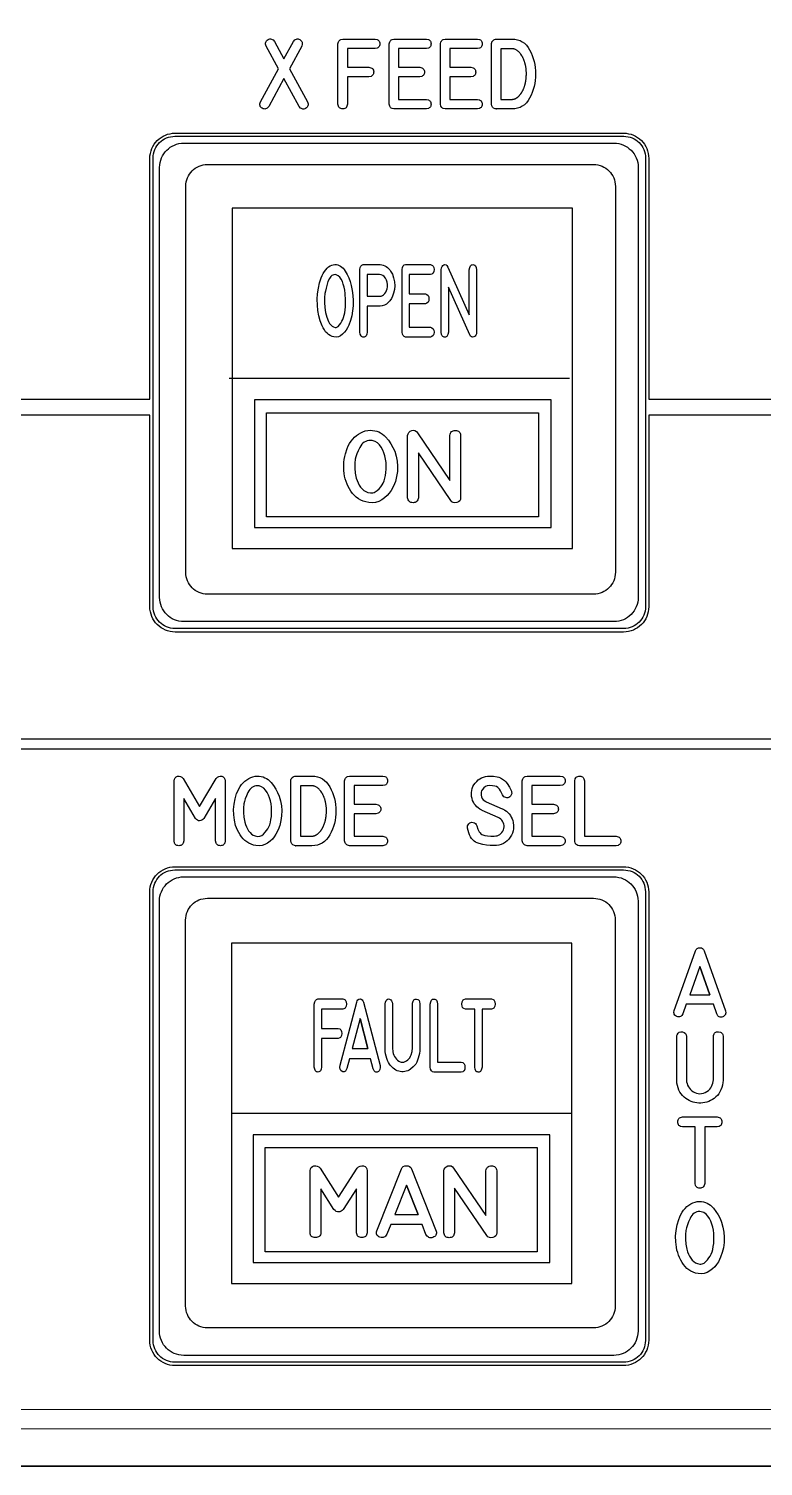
# Model space of a CAD drawing. Extents: x 361 to 684, y 82 to 686.
# Drawn here: x 504.4 to 539, y 438.9 to 506.5 of the extents above; entities that cross this region are included whole.
import ezdxf

# ---------------------------------------------------------------- set-up
doc = ezdxf.new("R2010")
doc.units = 0
for name, color, linetype in [('_BACKPANEL', 5, 'CONTINUOUS'), ('_ENGRAVING', 105, 'CONTINUOUS'), ('_LABELS', 30, 'CONTINUOUS'), ('_TOPLAYER', 1, 'CONTINUOUS')]:
    doc.layers.add(name, color=color, linetype=linetype)

msp = doc.modelspace()

# ---------------------------------------------------------------- linework, layer by layer
at = {"layer": '_BACKPANEL'}
for points in [[(683.84, 572.225), (683.84, 567.463), (683.84, 557.938), (683.84, 548.413), (683.84, 448.4), (683.84, 438.875), (361.5, 438.875), (361.5, 448.4), (361.5, 548.413), (361.5, 557.938), (361.5, 567.463), (361.5, 572.225)], [(511.318, 501.414), (532.413, 501.414), (532.519, 501.409), (532.621, 501.393), (532.719, 501.368), (532.814, 501.333), (532.904, 501.29), (532.988, 501.239), (533.067, 501.18), (533.14, 501.114), (533.207, 501.041), (533.266, 500.962), (533.317, 500.877), (533.36, 500.787), (533.395, 500.693), (533.42, 500.594), (533.435, 500.492), (533.441, 500.386), (533.441, 479.291), (533.435, 479.186), (533.42, 479.084), (533.395, 478.985), (533.36, 478.891), (533.317, 478.801), (533.266, 478.716), (533.207, 478.637), (533.14, 478.564), (533.067, 478.498), (532.988, 478.439), (532.904, 478.388), (532.814, 478.344), (532.719, 478.31), (532.621, 478.285), (532.519, 478.269), (532.413, 478.264), (511.318, 478.264), (511.212, 478.269), (511.11, 478.285), (511.012, 478.31), (510.917, 478.344), (510.827, 478.388), (510.743, 478.439), (510.664, 478.498), (510.591, 478.564), (510.525, 478.637), (510.466, 478.716), (510.414, 478.801), (510.371, 478.891), (510.337, 478.985), (510.311, 479.084), (510.296, 479.186), (510.291, 479.291), (510.291, 500.386), (510.296, 500.492), (510.311, 500.594), (510.337, 500.693), (510.371, 500.787), (510.414, 500.877), (510.466, 500.962), (510.525, 501.041), (510.591, 501.114), (510.664, 501.18), (510.743, 501.239), (510.827, 501.29), (510.917, 501.333), (511.012, 501.368), (511.11, 501.393), (511.212, 501.409)], [(511.313, 466.914), (532.409, 466.914), (532.514, 466.909), (532.616, 466.893), (532.715, 466.868), (532.809, 466.833), (532.899, 466.79), (532.984, 466.739), (533.063, 466.68), (533.136, 466.614), (533.202, 466.541), (533.261, 466.462), (533.312, 466.377), (533.356, 466.287), (533.39, 466.193), (533.415, 466.094), (533.431, 465.992), (533.436, 465.886), (533.436, 444.791), (533.431, 444.686), (533.415, 444.584), (533.39, 444.485), (533.356, 444.391), (533.312, 444.301), (533.261, 444.216), (533.202, 444.137), (533.136, 444.064), (533.063, 443.998), (532.984, 443.939), (532.899, 443.888), (532.809, 443.844), (532.715, 443.81), (532.616, 443.785), (532.514, 443.769), (532.409, 443.764), (511.313, 443.764), (511.208, 443.769), (511.106, 443.785), (511.007, 443.81), (510.913, 443.844), (510.823, 443.888), (510.738, 443.939), (510.659, 443.998), (510.586, 444.064), (510.52, 444.137), (510.461, 444.216), (510.41, 444.301), (510.367, 444.391), (510.332, 444.485), (510.307, 444.584), (510.291, 444.686), (510.286, 444.791), (510.286, 465.886), (510.291, 465.992), (510.307, 466.094), (510.332, 466.193), (510.367, 466.287), (510.41, 466.377), (510.461, 466.462), (510.52, 466.541), (510.586, 466.614), (510.659, 466.68), (510.738, 466.739), (510.823, 466.79), (510.913, 466.833), (511.007, 466.868), (511.106, 466.893), (511.208, 466.909)]]:
    msp.add_lwpolyline(points, close=True, dxfattribs=at)
at = {"layer": '_ENGRAVING'}
for points in [[(515.336, 503.033), (516.188, 504.587), (515.607, 505.648), (515.581, 505.746), (515.58, 505.79), (515.587, 505.83), (515.602, 505.867), (515.624, 505.9), (515.655, 505.929), (515.693, 505.955), (515.735, 505.975), (515.776, 505.986), (515.816, 505.988), (515.854, 505.982), (515.891, 505.967), (515.927, 505.942), (515.996, 505.868), (516.44, 505.051), (516.887, 505.868), (516.955, 505.943), (516.991, 505.967), (517.028, 505.982), (517.067, 505.989), (517.106, 505.987), (517.146, 505.976), (517.188, 505.956), (517.226, 505.93), (517.256, 505.901), (517.279, 505.867), (517.294, 505.83), (517.301, 505.79), (517.301, 505.746), (517.276, 505.646), (516.697, 504.587), (517.547, 503.033), (517.573, 502.934), (517.574, 502.89), (517.567, 502.85), (517.552, 502.813), (517.529, 502.78), (517.498, 502.75), (517.459, 502.724), (517.416, 502.704), (517.375, 502.693), (517.336, 502.691), (517.298, 502.698), (517.261, 502.714), (517.226, 502.738), (517.161, 502.815), (516.44, 504.124), (515.727, 502.815), (515.656, 502.74), (515.619, 502.716), (515.581, 502.701), (515.543, 502.694), (515.503, 502.696), (515.462, 502.707), (515.42, 502.726), (515.382, 502.752), (515.352, 502.781), (515.329, 502.814), (515.315, 502.85), (515.308, 502.89), (515.309, 502.934)], [(518.98, 502.924), (518.98, 505.755), (519.005, 505.849), (519.025, 505.887), (519.05, 505.918), (519.081, 505.944), (519.116, 505.963), (519.204, 505.983), (520.728, 505.983), (520.824, 505.963), (520.861, 505.943), (520.892, 505.918), (520.916, 505.886), (520.933, 505.849), (520.943, 505.806), (520.947, 505.756), (520.943, 505.707), (520.933, 505.664), (520.916, 505.627), (520.891, 505.595), (520.86, 505.571), (520.822, 505.552), (520.725, 505.532), (519.423, 505.532), (519.423, 504.654), (520.438, 504.654), (520.533, 504.635), (520.571, 504.616), (520.602, 504.592), (520.626, 504.562), (520.644, 504.526), (520.654, 504.485), (520.659, 504.437), (520.656, 504.39), (520.646, 504.348), (520.629, 504.31), (520.605, 504.279), (520.574, 504.252), (520.536, 504.23), (520.438, 504.203), (519.423, 504.203), (519.423, 502.924), (519.403, 502.827), (519.385, 502.788), (519.361, 502.757), (519.332, 502.732), (519.297, 502.714), (519.256, 502.703), (519.209, 502.699), (519.162, 502.702), (519.121, 502.712), (519.084, 502.729), (519.053, 502.754), (519.027, 502.785), (519.006, 502.824)], [(523.136, 505.535), (521.83, 505.535), (521.83, 504.657), (522.825, 504.657), (522.923, 504.63), (522.961, 504.609), (522.993, 504.583), (523.017, 504.552), (523.034, 504.516), (523.045, 504.475), (523.048, 504.429), (523.044, 504.382), (523.034, 504.341), (523.016, 504.305), (522.992, 504.274), (522.961, 504.248), (522.922, 504.228), (522.825, 504.201), (521.83, 504.201), (521.83, 503.147), (523.136, 503.147), (523.233, 503.12), (523.271, 503.099), (523.302, 503.073), (523.326, 503.043), (523.344, 503.007), (523.354, 502.966), (523.358, 502.92), (523.354, 502.875), (523.344, 502.834), (523.326, 502.799), (523.302, 502.768), (523.271, 502.742), (523.233, 502.722), (523.136, 502.696), (521.611, 502.696), (521.523, 502.72), (521.488, 502.74), (521.457, 502.766), (521.412, 502.834), (521.388, 502.924), (521.388, 505.759), (521.413, 505.852), (521.433, 505.89), (521.459, 505.921), (521.489, 505.946), (521.525, 505.964), (521.611, 505.983), (523.136, 505.983), (523.233, 505.963), (523.271, 505.943), (523.302, 505.918), (523.326, 505.887), (523.343, 505.85), (523.353, 505.807), (523.357, 505.758), (523.353, 505.709), (523.343, 505.666), (523.325, 505.629), (523.301, 505.598), (523.27, 505.574), (523.232, 505.555)], [(525.543, 505.535), (524.238, 505.535), (524.238, 504.657), (525.233, 504.657), (525.331, 504.63), (525.369, 504.609), (525.4, 504.583), (525.425, 504.552), (525.442, 504.516), (525.452, 504.475), (525.456, 504.429), (525.452, 504.382), (525.442, 504.341), (525.424, 504.305), (525.4, 504.274), (525.368, 504.248), (525.33, 504.228), (525.233, 504.201), (524.238, 504.201), (524.238, 503.147), (525.543, 503.147), (525.64, 503.12), (525.678, 503.099), (525.71, 503.073), (525.734, 503.043), (525.751, 503.007), (525.762, 502.966), (525.765, 502.92), (525.762, 502.875), (525.751, 502.834), (525.734, 502.799), (525.71, 502.768), (525.678, 502.742), (525.64, 502.722), (525.543, 502.696), (524.019, 502.696), (523.931, 502.72), (523.895, 502.74), (523.865, 502.766), (523.819, 502.834), (523.795, 502.924), (523.795, 505.759), (523.82, 505.852), (523.841, 505.89), (523.866, 505.921), (523.897, 505.946), (523.932, 505.964), (524.019, 505.983), (525.543, 505.983), (525.64, 505.963), (525.678, 505.943), (525.709, 505.918), (525.734, 505.887), (525.751, 505.85), (525.761, 505.807), (525.764, 505.758), (525.761, 505.709), (525.75, 505.666), (525.733, 505.629), (525.709, 505.598), (525.678, 505.574), (525.64, 505.555)], [(526.423, 505.983), (527.165, 505.983), (527.299, 505.975), (527.424, 505.951), (527.541, 505.911), (527.648, 505.855), (527.748, 505.783), (527.838, 505.694), (527.92, 505.59), (527.993, 505.47), (528.058, 505.34), (528.114, 505.206), (528.161, 505.07), (528.2, 504.93), (528.23, 504.787), (528.252, 504.641), (528.265, 504.492), (528.269, 504.34), (528.265, 504.187), (528.252, 504.038), (528.23, 503.892), (528.2, 503.749), (528.161, 503.609), (528.113, 503.473), (528.057, 503.339), (527.992, 503.209), (527.919, 503.089), (527.837, 502.985), (527.747, 502.896), (527.647, 502.824), (527.54, 502.768), (527.423, 502.728), (527.298, 502.704), (527.165, 502.696), (526.423, 502.696), (526.427, 502.696), (526.423, 502.696), (526.367, 502.705), (526.295, 502.734), (526.244, 502.78), (526.214, 502.843), (526.204, 502.924), (526.203, 502.924), (526.204, 505.759), (526.203, 505.771), (526.209, 505.814), (526.222, 505.853), (526.243, 505.889), (526.271, 505.922), (526.305, 505.949), (526.342, 505.968), (526.382, 505.979), (526.425, 505.983)], [(527.165, 503.148), (527.171, 503.148), (527.179, 503.148), (527.185, 503.149), (527.192, 503.15), (527.199, 503.151), (527.208, 503.152), (527.214, 503.152), (527.222, 503.153), (527.228, 503.154), (527.236, 503.155), (527.248, 503.158), (527.255, 503.16), (527.263, 503.164), (527.27, 503.165), (527.278, 503.168), (527.285, 503.169), (527.293, 503.172), (527.307, 503.179), (527.322, 503.185), (527.329, 503.188), (527.337, 503.192), (527.349, 503.2), (527.365, 503.208), (527.371, 503.212), (527.379, 503.217), (527.393, 503.227), (527.4, 503.231), (527.409, 503.237), (527.415, 503.242), (527.423, 503.248), (527.43, 503.252), (527.437, 503.258), (527.453, 503.27), (527.466, 503.283), (527.472, 503.29), (527.48, 503.298), (527.486, 503.304), (527.494, 503.312), (527.508, 503.325), (527.515, 503.331), (527.522, 503.339), (527.529, 503.347), (527.537, 503.355), (527.549, 503.372), (527.563, 503.389), (527.576, 503.407), (527.582, 503.416), (527.59, 503.425), (527.596, 503.434), (527.603, 503.444), (527.608, 503.454), (527.615, 503.465), (527.628, 503.484), (527.633, 503.494), (527.641, 503.505), (527.646, 503.515), (527.653, 503.526), (527.663, 503.547), (527.668, 503.558), (527.675, 503.571), (527.681, 503.581), (527.688, 503.593), (527.692, 503.604), (527.697, 503.617), (527.708, 503.641), (527.719, 503.667), (527.723, 503.679), (527.729, 503.693), (527.733, 503.705), (527.738, 503.72), (527.746, 503.746), (527.75, 503.758), (527.755, 503.773), (527.763, 503.8), (527.773, 503.827), (527.775, 503.841), (527.779, 503.856), (527.782, 503.87), (527.787, 503.885), (527.789, 503.897), (527.793, 503.913), (527.798, 503.943), (527.8, 503.957), (527.804, 503.972), (527.806, 503.986), (527.809, 504.001), (527.814, 504.031), (527.816, 504.046), (527.82, 504.062), (527.823, 504.092), (527.824, 504.106), (527.826, 504.123), (527.83, 504.153), (527.831, 504.184), (527.833, 504.216), (527.834, 504.246), (527.835, 504.262), (527.837, 504.279), (527.838, 504.292), (527.839, 504.309), (527.839, 504.323), (527.839, 504.34), (527.839, 504.355), (527.839, 504.37), (527.838, 504.385), (527.837, 504.402), (527.837, 504.417), (527.837, 504.433), (527.834, 504.465), (527.833, 504.494), (527.83, 504.527), (527.828, 504.556), (527.825, 504.587), (527.822, 504.601), (527.822, 504.617), (527.815, 504.648), (527.812, 504.661), (527.811, 504.677), (527.806, 504.707), (527.801, 504.738), (527.793, 504.767), (527.789, 504.794), (527.784, 504.807), (527.781, 504.823), (527.776, 504.836), (527.773, 504.852), (527.765, 504.879), (527.757, 504.906), (527.752, 504.918), (527.748, 504.932), (527.738, 504.959), (527.729, 504.985), (527.723, 504.997), (527.719, 505.011), (527.713, 505.022), (527.708, 505.035), (527.697, 505.059), (527.688, 505.081), (527.677, 505.105), (527.67, 505.116), (527.666, 505.126), (527.653, 505.149), (527.641, 505.169), (527.633, 505.18), (527.628, 505.19), (527.615, 505.21), (527.609, 505.219), (527.604, 505.229), (527.578, 505.266), (527.552, 505.301), (527.524, 505.333), (527.496, 505.364), (527.469, 505.391), (527.439, 505.415), (527.409, 505.439), (527.379, 505.46), (527.351, 505.478), (527.322, 505.492), (527.293, 505.503), (527.263, 505.515), (527.248, 505.519), (527.236, 505.524), (527.208, 505.529), (527.179, 505.531), (527.171, 505.531), (527.165, 505.531), (526.645, 505.531), (526.645, 503.148)], [(511.736, 501.089), (531.952, 501.089), (532.069, 501.083), (532.183, 501.066), (532.292, 501.038), (532.397, 500.999), (532.497, 500.951), (532.591, 500.894), (532.679, 500.829), (532.76, 500.755), (532.834, 500.674), (532.899, 500.586), (532.956, 500.492), (533.004, 500.392), (533.043, 500.287), (533.071, 500.178), (533.088, 500.064), (533.094, 499.947), (533.094, 479.731), (533.088, 479.614), (533.071, 479.5), (533.043, 479.391), (533.004, 479.286), (532.956, 479.186), (532.899, 479.091), (532.834, 479.004), (532.76, 478.923), (532.679, 478.849), (532.591, 478.783), (532.497, 478.726), (532.397, 478.678), (532.292, 478.64), (532.183, 478.612), (532.069, 478.595), (531.952, 478.589), (511.736, 478.589), (511.619, 478.595), (511.505, 478.612), (511.396, 478.64), (511.291, 478.678), (511.191, 478.726), (511.096, 478.783), (511.009, 478.849), (510.928, 478.923), (510.854, 479.004), (510.788, 479.091), (510.731, 479.186), (510.683, 479.286), (510.645, 479.391), (510.617, 479.5), (510.6, 479.614), (510.594, 479.731), (510.594, 499.947), (510.6, 500.064), (510.617, 500.178), (510.645, 500.287), (510.683, 500.392), (510.731, 500.492), (510.788, 500.586), (510.854, 500.674), (510.928, 500.755), (511.009, 500.829), (511.096, 500.894), (511.191, 500.951), (511.291, 500.999), (511.396, 501.038), (511.505, 501.066), (511.619, 501.083)], [(499.576, 472.615), (544.34, 472.615), (544.34, 473.063), (499.576, 473.063)], [(513.682, 468.276), (513.654, 468.178), (513.633, 468.139), (513.607, 468.108), (513.576, 468.084), (513.54, 468.066), (513.499, 468.056), (513.454, 468.053), (513.408, 468.056), (513.367, 468.067), (513.331, 468.084), (513.3, 468.109), (513.274, 468.14), (513.254, 468.178), (513.227, 468.276), (513.227, 470.273), (512.673, 469.334), (512.627, 469.288), (512.579, 469.254), (512.528, 469.233), (512.475, 469.224), (512.422, 469.229), (512.372, 469.249), (512.325, 469.284), (512.28, 469.334), (511.73, 470.268), (511.731, 468.276), (511.707, 468.179), (511.686, 468.14), (511.66, 468.109), (511.628, 468.085), (511.59, 468.068), (511.547, 468.058), (511.498, 468.054), (511.449, 468.058), (511.406, 468.068), (511.369, 468.086), (511.338, 468.11), (511.313, 468.141), (511.294, 468.179), (511.274, 468.276), (511.274, 471.1), (511.289, 471.182), (511.322, 471.246), (511.371, 471.292), (511.437, 471.319), (511.51, 471.327), (511.578, 471.312), (511.641, 471.276), (511.699, 471.218), (512.476, 469.896), (513.261, 471.218), (513.319, 471.276), (513.381, 471.312), (513.448, 471.326), (513.52, 471.319), (513.585, 471.291), (513.634, 471.245), (513.666, 471.182), (513.682, 471.1)], [(516.217, 470.385), (516.28, 470.161), (516.32, 469.933), (516.336, 469.702), (516.33, 469.465), (516.299, 469.232), (516.245, 469.01), (516.167, 468.797), (516.066, 468.596), (515.987, 468.478), (515.896, 468.369), (515.791, 468.27), (515.673, 468.18), (515.546, 468.108), (515.412, 468.064), (515.271, 468.048), (515.124, 468.06), (515.005, 468.086), (514.894, 468.123), (514.789, 468.171), (514.692, 468.229), (514.602, 468.297), (514.519, 468.376), (514.443, 468.465), (514.375, 468.565), (514.313, 468.672), (514.259, 468.781), (514.211, 468.894), (514.17, 469.009), (514.11, 469.249), (514.077, 469.501), (514.071, 469.758), (514.093, 470.01), (514.142, 470.26), (514.217, 470.506), (514.265, 470.624), (514.32, 470.734), (514.381, 470.836), (514.449, 470.929), (514.523, 471.014), (514.604, 471.09), (514.692, 471.158), (514.787, 471.218), (514.883, 471.265), (514.982, 471.299), (515.082, 471.32), (515.185, 471.327), (515.282, 471.322), (515.375, 471.308), (515.463, 471.285), (515.546, 471.252), (515.625, 471.211), (515.7, 471.16), (515.769, 471.099), (515.835, 471.03), (515.953, 470.878), (516.056, 470.72), (516.144, 470.556)], [(516.989, 471.327), (517.75, 471.327), (517.887, 471.319), (518.015, 471.295), (518.135, 471.255), (518.246, 471.199), (518.347, 471.127), (518.44, 471.039), (518.524, 470.935), (518.599, 470.815), (518.665, 470.685), (518.723, 470.553), (518.771, 470.417), (518.811, 470.278), (518.842, 470.135), (518.864, 469.99), (518.877, 469.841), (518.882, 469.689), (518.877, 469.537), (518.864, 469.389), (518.842, 469.243), (518.811, 469.101), (518.771, 468.962), (518.722, 468.826), (518.665, 468.693), (518.598, 468.564), (518.523, 468.444), (518.439, 468.34), (518.346, 468.252), (518.245, 468.18), (518.134, 468.124), (518.015, 468.084), (517.887, 468.06), (517.75, 468.052), (516.989, 468.052), (516.992, 468.052), (516.989, 468.052), (516.931, 468.061), (516.858, 468.09), (516.806, 468.136), (516.775, 468.199), (516.765, 468.279), (516.763, 468.279), (516.765, 471.103), (516.763, 471.116), (516.769, 471.158), (516.783, 471.197), (516.804, 471.233), (516.833, 471.265), (516.868, 471.292), (516.905, 471.311), (516.946, 471.323), (516.991, 471.327)], [(521.086, 470.88), (519.747, 470.88), (519.747, 470.006), (520.768, 470.006), (520.868, 469.979), (520.907, 469.958), (520.94, 469.932), (520.965, 469.901), (520.982, 469.865), (520.993, 469.824), (520.996, 469.778), (520.993, 469.732), (520.982, 469.691), (520.964, 469.655), (520.939, 469.624), (520.907, 469.599), (520.868, 469.578), (520.768, 469.552), (519.747, 469.552), (519.747, 468.501), (521.086, 468.501), (521.186, 468.475), (521.225, 468.454), (521.257, 468.428), (521.282, 468.397), (521.299, 468.362), (521.31, 468.321), (521.314, 468.276), (521.31, 468.23), (521.299, 468.19), (521.282, 468.154), (521.257, 468.124), (521.225, 468.098), (521.186, 468.078), (521.086, 468.052), (519.523, 468.052), (519.433, 468.076), (519.396, 468.096), (519.365, 468.121), (519.339, 468.153), (519.318, 468.189), (519.294, 468.279), (519.294, 471.103), (519.319, 471.196), (519.34, 471.233), (519.366, 471.264), (519.397, 471.289), (519.434, 471.308), (519.523, 471.327), (521.086, 471.327), (521.186, 471.306), (521.225, 471.287), (521.257, 471.262), (521.281, 471.231), (521.299, 471.194), (521.31, 471.151), (521.313, 471.102), (521.309, 471.053), (521.298, 471.01), (521.281, 470.974), (521.256, 470.943), (521.224, 470.918), (521.185, 470.9)], [(526.694, 469.795), (526.72, 469.784), (526.749, 469.769), (526.775, 469.755), (526.8, 469.74), (526.827, 469.724), (526.903, 469.67), (526.971, 469.61), (527.032, 469.546), (527.085, 469.477), (527.131, 469.402), (527.169, 469.323), (527.2, 469.238), (527.222, 469.149), (527.24, 469.003), (527.235, 468.853), (527.216, 468.746), (527.184, 468.644), (527.139, 468.545), (527.081, 468.451), (527.013, 468.364), (526.936, 468.287), (526.852, 468.221), (526.759, 468.165), (526.654, 468.118), (526.547, 468.084), (526.438, 468.063), (526.328, 468.057), (526.142, 468.063), (525.962, 468.08), (525.785, 468.11), (525.612, 468.152), (525.53, 468.181), (525.454, 468.219), (525.384, 468.268), (525.32, 468.327), (525.263, 468.395), (525.211, 468.474), (525.166, 468.563), (525.126, 468.661), (525.097, 468.77), (525.075, 468.882), (525.069, 468.938), (525.077, 468.99), (525.098, 469.039), (525.132, 469.085), (525.175, 469.122), (525.223, 469.146), (525.276, 469.156), (525.335, 469.152), (525.394, 469.133), (525.443, 469.1), (525.482, 469.054), (525.512, 468.995), (525.517, 468.981), (525.563, 468.825), (525.623, 468.704), (525.659, 468.656), (525.698, 468.618), (525.741, 468.588), (525.788, 468.567), (525.893, 468.538), (526.018, 468.518), (526.162, 468.507), (526.324, 468.506), (526.4, 468.511), (526.47, 468.524), (526.534, 468.547), (526.591, 468.58), (526.643, 468.621), (526.687, 468.671), (526.726, 468.731), (526.759, 468.8), (526.779, 468.866), (526.789, 468.934), (526.787, 469.003), (526.775, 469.073), (526.753, 469.141), (526.722, 469.203), (526.683, 469.259), (526.635, 469.309), (526.58, 469.347), (526.512, 469.384), (525.764, 469.708), (525.74, 469.721), (525.653, 469.772), (525.574, 469.827), (525.504, 469.888), (525.443, 469.953), (525.39, 470.024), (525.346, 470.1), (525.311, 470.181), (525.285, 470.266), (525.263, 470.367), (525.253, 470.466), (525.255, 470.562), (525.268, 470.655), (525.293, 470.745), (525.329, 470.833), (525.376, 470.919), (525.436, 471.001), (525.503, 471.077), (525.575, 471.144), (525.653, 471.199), (525.735, 471.245), (525.823, 471.281), (525.916, 471.306), (526.013, 471.322), (526.116, 471.327), (526.294, 471.322), (526.462, 471.291), (526.543, 471.27), (526.625, 471.239), (526.721, 471.187), (526.804, 471.127), (526.876, 471.058), (526.936, 470.98), (527.039, 470.808), (527.132, 470.623), (527.146, 470.581), (527.151, 470.507), (527.13, 470.439), (527.09, 470.378), (527.056, 470.35), (527.013, 470.325), (526.968, 470.311), (526.921, 470.308), (526.872, 470.314), (526.825, 470.331), (526.783, 470.358), (526.748, 470.395), (526.718, 470.442), (526.629, 470.632), (526.572, 470.72), (526.496, 470.793), (526.427, 470.83), (526.354, 470.856), (526.249, 470.874), (526.1, 470.879), (525.998, 470.866), (525.909, 470.831), (525.833, 470.773), (525.769, 470.693), (525.736, 470.633), (525.716, 470.57), (525.707, 470.503), (525.711, 470.433), (525.73, 470.349), (525.764, 470.275), (525.814, 470.212), (525.879, 470.158), (525.893, 470.147), (525.911, 470.137), (525.929, 470.129), (525.948, 470.121)], [(529.433, 470.88), (528.094, 470.88), (528.094, 470.006), (529.115, 470.006), (529.215, 469.979), (529.254, 469.958), (529.287, 469.932), (529.312, 469.901), (529.329, 469.865), (529.34, 469.824), (529.343, 469.778), (529.34, 469.732), (529.329, 469.691), (529.311, 469.655), (529.286, 469.624), (529.254, 469.599), (529.215, 469.578), (529.115, 469.552), (528.094, 469.552), (528.094, 468.501), (529.433, 468.501), (529.533, 468.475), (529.572, 468.454), (529.604, 468.428), (529.629, 468.397), (529.646, 468.362), (529.657, 468.321), (529.661, 468.276), (529.657, 468.23), (529.646, 468.19), (529.629, 468.154), (529.604, 468.124), (529.572, 468.098), (529.533, 468.078), (529.433, 468.052), (527.87, 468.052), (527.78, 468.076), (527.743, 468.096), (527.712, 468.121), (527.686, 468.153), (527.665, 468.189), (527.641, 468.279), (527.641, 471.103), (527.666, 471.196), (527.687, 471.233), (527.713, 471.264), (527.745, 471.289), (527.781, 471.308), (527.87, 471.327), (529.433, 471.327), (529.533, 471.306), (529.572, 471.287), (529.604, 471.262), (529.628, 471.231), (529.646, 471.194), (529.657, 471.151), (529.66, 471.102), (529.656, 471.053), (529.645, 471.01), (529.628, 470.974), (529.603, 470.943), (529.571, 470.918), (529.532, 470.9)], [(530.339, 468.05), (530.25, 468.069), (530.214, 468.088), (530.182, 468.112), (530.156, 468.143), (530.135, 468.18), (530.11, 468.273), (530.11, 471.1), (530.137, 471.2), (530.159, 471.239), (530.186, 471.271), (530.218, 471.296), (530.255, 471.313), (530.298, 471.323), (530.345, 471.326), (530.393, 471.321), (530.435, 471.31), (530.471, 471.292), (530.501, 471.267), (530.526, 471.236), (530.545, 471.197), (530.565, 471.1), (530.565, 468.496), (532.055, 468.498), (532.156, 468.474), (532.195, 468.454), (532.227, 468.428), (532.252, 468.396), (532.269, 468.359), (532.279, 468.317), (532.282, 468.269), (532.278, 468.221), (532.267, 468.178), (532.249, 468.142), (532.224, 468.112), (532.192, 468.088), (532.153, 468.069), (532.054, 468.05)], [(515.198, 470.872), (515.126, 470.868), (515.059, 470.853), (514.996, 470.828), (514.937, 470.793), (514.883, 470.749), (514.834, 470.694), (514.789, 470.63), (514.749, 470.556), (514.679, 470.403), (514.624, 470.262), (514.583, 470.133), (514.556, 470.015), (514.535, 469.835), (514.533, 469.62), (514.554, 469.39), (514.601, 469.162), (514.634, 469.052), (514.676, 468.947), (514.724, 468.848), (514.78, 468.755), (514.845, 468.672), (514.918, 468.604), (515.001, 468.551), (515.093, 468.514), (515.203, 468.493), (515.304, 468.501), (515.398, 468.538), (515.483, 468.603), (515.56, 468.684), (515.627, 468.767), (515.684, 468.853), (515.731, 468.941), (515.771, 469.04), (515.803, 469.154), (515.829, 469.281), (515.848, 469.424), (515.859, 469.573), (515.86, 469.723), (515.852, 469.872), (515.834, 470.021), (515.805, 470.166), (515.766, 470.304), (515.715, 470.435), (515.654, 470.558), (515.58, 470.667), (515.491, 470.754), (515.389, 470.819), (515.273, 470.863)], [(517.75, 468.503), (517.756, 468.503), (517.764, 468.503), (517.77, 468.504), (517.777, 468.504), (517.784, 468.505), (517.793, 468.506), (517.8, 468.507), (517.808, 468.508), (517.814, 468.508), (517.822, 468.509), (517.835, 468.512), (517.842, 468.515), (517.85, 468.519), (517.857, 468.52), (517.866, 468.522), (517.872, 468.524), (517.881, 468.527), (517.895, 468.533), (517.911, 468.54), (517.918, 468.542), (517.926, 468.546), (517.939, 468.554), (517.955, 468.562), (517.961, 468.566), (517.969, 468.572), (517.984, 468.581), (517.991, 468.585), (518, 468.591), (518.007, 468.596), (518.015, 468.602), (518.021, 468.606), (518.029, 468.612), (518.045, 468.624), (518.058, 468.637), (518.065, 468.644), (518.073, 468.652), (518.079, 468.658), (518.087, 468.666), (518.102, 468.679), (518.108, 468.685), (518.116, 468.693), (518.123, 468.7), (518.131, 468.709), (518.144, 468.725), (518.158, 468.743), (518.171, 468.76), (518.178, 468.769), (518.186, 468.778), (518.191, 468.787), (518.199, 468.797), (518.204, 468.807), (518.212, 468.818), (518.225, 468.837), (518.23, 468.847), (518.237, 468.858), (518.243, 468.868), (518.25, 468.879), (518.26, 468.899), (518.266, 468.911), (518.273, 468.923), (518.279, 468.934), (518.286, 468.946), (518.29, 468.957), (518.296, 468.97), (518.307, 468.994), (518.318, 469.019), (518.322, 469.031), (518.328, 469.045), (518.332, 469.058), (518.338, 469.072), (518.346, 469.098), (518.35, 469.11), (518.355, 469.125), (518.363, 469.152), (518.373, 469.179), (518.376, 469.193), (518.38, 469.208), (518.383, 469.222), (518.388, 469.237), (518.39, 469.249), (518.394, 469.264), (518.399, 469.294), (518.401, 469.308), (518.405, 469.323), (518.407, 469.337), (518.41, 469.352), (518.415, 469.382), (518.417, 469.397), (518.422, 469.413), (518.425, 469.443), (518.426, 469.457), (518.428, 469.473), (518.431, 469.504), (518.433, 469.534), (518.434, 469.566), (518.436, 469.596), (518.437, 469.612), (518.439, 469.628), (518.44, 469.642), (518.441, 469.659), (518.441, 469.673), (518.441, 469.689), (518.441, 469.704), (518.441, 469.72), (518.44, 469.735), (518.439, 469.752), (518.439, 469.766), (518.439, 469.782), (518.436, 469.814), (518.434, 469.843), (518.431, 469.876), (518.43, 469.905), (518.426, 469.935), (518.424, 469.95), (518.423, 469.966), (518.417, 469.996), (518.413, 470.01), (518.412, 470.025), (518.407, 470.055), (518.402, 470.086), (518.394, 470.115), (518.389, 470.142), (518.384, 470.155), (518.381, 470.171), (518.376, 470.184), (518.373, 470.199), (518.365, 470.226), (518.357, 470.254), (518.351, 470.266), (518.347, 470.279), (518.338, 470.306), (518.328, 470.332), (518.322, 470.344), (518.318, 470.358), (518.312, 470.369), (518.307, 470.382), (518.296, 470.406), (518.286, 470.428), (518.275, 470.452), (518.268, 470.462), (518.263, 470.473), (518.25, 470.495), (518.237, 470.516), (518.23, 470.526), (518.225, 470.537), (518.212, 470.556), (518.205, 470.565), (518.2, 470.575), (518.173, 470.612), (518.147, 470.647), (518.118, 470.679), (518.089, 470.709), (518.061, 470.737), (518.031, 470.761), (518, 470.785), (517.969, 470.805), (517.94, 470.823), (517.911, 470.837), (517.881, 470.848), (517.85, 470.86), (517.835, 470.864), (517.822, 470.869), (517.793, 470.874), (517.764, 470.876), (517.756, 470.876), (517.75, 470.876), (517.217, 470.876), (517.217, 468.503)], [(511.323, 467.067), (532.399, 467.067), (532.521, 467.061), (532.639, 467.043), (532.754, 467.014), (532.863, 466.974), (532.967, 466.924), (533.065, 466.864), (533.157, 466.796), (533.241, 466.719), (533.318, 466.635), (533.387, 466.543), (533.446, 466.445), (533.496, 466.341), (533.536, 466.231), (533.565, 466.117), (533.583, 465.999), (533.589, 465.877), (533.589, 444.801), (533.583, 444.679), (533.565, 444.561), (533.536, 444.446), (533.496, 444.337), (533.446, 444.233), (533.387, 444.135), (533.318, 444.043), (533.241, 443.959), (533.157, 443.882), (533.065, 443.813), (532.967, 443.754), (532.863, 443.704), (532.754, 443.664), (532.639, 443.635), (532.521, 443.617), (532.399, 443.611), (511.323, 443.611), (511.201, 443.617), (511.083, 443.635), (510.969, 443.664), (510.859, 443.704), (510.755, 443.754), (510.657, 443.813), (510.565, 443.882), (510.481, 443.959), (510.404, 444.043), (510.336, 444.135), (510.276, 444.233), (510.226, 444.337), (510.186, 444.446), (510.157, 444.561), (510.139, 444.679), (510.133, 444.801), (510.133, 465.877), (510.139, 465.999), (510.157, 466.117), (510.186, 466.231), (510.226, 466.341), (510.276, 466.445), (510.336, 466.543), (510.404, 466.635), (510.481, 466.719), (510.565, 466.796), (510.657, 466.864), (510.755, 466.924), (510.859, 466.974), (510.969, 467.014), (511.083, 467.043), (511.201, 467.061)], [(511.731, 466.589), (531.947, 466.589), (532.064, 466.583), (532.178, 466.566), (532.288, 466.538), (532.393, 466.499), (532.493, 466.451), (532.587, 466.394), (532.675, 466.329), (532.756, 466.255), (532.829, 466.174), (532.895, 466.086), (532.952, 465.992), (533, 465.892), (533.038, 465.787), (533.066, 465.678), (533.083, 465.564), (533.089, 465.447), (533.089, 445.231), (533.083, 445.114), (533.066, 445), (533.038, 444.891), (533, 444.786), (532.952, 444.686), (532.895, 444.591), (532.829, 444.504), (532.756, 444.423), (532.675, 444.349), (532.587, 444.283), (532.493, 444.226), (532.393, 444.178), (532.288, 444.14), (532.178, 444.112), (532.064, 444.095), (531.947, 444.089), (511.731, 444.089), (511.614, 444.095), (511.501, 444.112), (511.391, 444.14), (511.286, 444.178), (511.186, 444.226), (511.092, 444.283), (511.004, 444.349), (510.923, 444.423), (510.85, 444.504), (510.784, 444.591), (510.727, 444.686), (510.679, 444.786), (510.641, 444.891), (510.612, 445), (510.595, 445.114), (510.589, 445.231), (510.589, 465.447), (510.595, 465.564), (510.612, 465.678), (510.641, 465.787), (510.679, 465.892), (510.727, 465.992), (510.784, 466.086), (510.85, 466.174), (510.923, 466.255), (511.004, 466.329), (511.092, 466.394), (511.186, 466.451), (511.286, 466.499), (511.391, 466.538), (511.501, 466.566), (511.614, 466.583)], [(534.79, 460.305), (535.29, 461.707), (535.792, 463.11), (535.824, 463.173), (535.869, 463.219), (535.927, 463.247), (535.997, 463.256), (536.067, 463.248), (536.125, 463.22), (536.17, 463.175), (536.203, 463.11), (537.203, 460.297), (537.212, 460.195), (537.206, 460.151), (537.193, 460.112), (537.173, 460.079), (537.145, 460.05), (537.11, 460.026), (537.069, 460.007), (537.025, 459.995), (536.983, 459.991), (536.945, 459.996), (536.908, 460.008), (536.875, 460.029), (536.844, 460.058), (536.789, 460.141), (536.629, 460.596), (535.357, 460.596), (535.201, 460.152), (535.146, 460.069), (535.114, 460.04), (535.08, 460.019), (535.043, 460.007), (535.004, 460.003), (534.961, 460.008), (534.917, 460.021), (534.874, 460.041), (534.84, 460.065), (534.813, 460.093), (534.793, 460.127), (534.781, 460.164), (534.777, 460.207)], [(536.47, 461.043), (535.995, 462.38), (535.518, 461.043)], [(535.995, 462.38), (536.47, 461.043)], [(537.083, 457.049), (537.083, 457.016), (537.076, 456.917), (537.055, 456.795), (537.025, 456.682), (536.987, 456.577), (536.941, 456.48), (536.886, 456.391), (536.823, 456.31), (536.751, 456.238), (536.671, 456.174), (536.586, 456.118), (536.499, 456.07), (536.412, 456.03), (536.322, 455.998), (536.232, 455.974), (536.139, 455.958), (536.046, 455.95), (535.951, 455.95), (535.856, 455.958), (535.764, 455.974), (535.673, 455.997), (535.585, 456.029), (535.498, 456.068), (535.414, 456.116), (535.331, 456.171), (535.251, 456.234), (535.176, 456.305), (535.111, 456.384), (535.054, 456.47), (535.006, 456.564), (534.968, 456.665), (534.938, 456.774), (534.918, 456.891), (534.907, 457.016), (534.907, 457.049), (534.907, 459.078), (534.911, 459.125), (534.924, 459.167), (534.969, 459.24), (535.027, 459.287), (535.098, 459.309), (535.182, 459.303), (535.261, 459.276), (535.317, 459.229), (535.351, 459.163), (535.362, 459.078), (535.362, 457.049), (535.372, 456.957), (535.391, 456.871), (535.419, 456.792), (535.456, 456.718), (535.501, 456.65), (535.555, 456.588), (535.617, 456.533), (535.689, 456.483), (535.765, 456.442), (535.842, 456.413), (535.92, 456.397), (535.999, 456.393), (536.079, 456.401), (536.16, 456.422), (536.242, 456.454), (536.326, 456.499), (536.396, 456.548), (536.456, 456.603), (536.506, 456.665), (536.546, 456.733), (536.577, 456.806), (536.602, 456.883), (536.619, 456.964), (536.629, 457.049), (536.629, 459.078), (536.632, 459.122), (536.661, 459.21), (536.684, 459.243), (536.712, 459.269), (536.745, 459.289), (536.783, 459.301), (536.876, 459.305), (536.966, 459.284), (537.002, 459.264), (537.031, 459.238), (537.054, 459.207), (537.07, 459.17), (537.083, 459.078)], [(535.77, 452.178), (535.77, 454.837), (535.181, 454.837), (535.083, 454.858), (535.045, 454.878), (535.013, 454.903), (534.989, 454.935), (534.971, 454.973), (534.961, 455.017), (534.958, 455.067), (534.961, 455.117), (534.972, 455.161), (534.99, 455.199), (535.014, 455.23), (535.045, 455.256), (535.084, 455.276), (535.181, 455.298), (536.809, 455.298), (536.906, 455.277), (536.944, 455.257), (536.976, 455.231), (537, 455.199), (537.017, 455.161), (537.028, 455.117), (537.031, 455.067), (537.028, 455.017), (537.018, 454.972), (537.001, 454.934), (536.976, 454.903), (536.945, 454.877), (536.907, 454.858), (536.809, 454.837), (536.222, 454.837), (536.222, 452.178), (536.194, 452.077), (536.172, 452.037), (536.145, 452.005), (536.113, 451.98), (536.075, 451.963), (536.033, 451.952), (535.986, 451.95), (535.939, 451.954), (535.897, 451.965), (535.862, 451.983), (535.832, 452.008), (535.808, 452.041), (535.79, 452.08)], [(537.017, 450.348), (537.081, 450.116), (537.121, 449.879), (537.137, 449.639), (537.13, 449.393), (537.1, 449.151), (537.046, 448.92), (536.967, 448.7), (536.864, 448.49), (536.785, 448.368), (536.693, 448.255), (536.587, 448.152), (536.468, 448.058), (536.34, 447.984), (536.204, 447.938), (536.063, 447.921), (535.915, 447.934), (535.795, 447.961), (535.682, 447.999), (535.577, 448.049), (535.479, 448.109), (535.388, 448.18), (535.304, 448.262), (535.228, 448.355), (535.159, 448.458), (535.097, 448.569), (535.042, 448.683), (534.994, 448.8), (534.952, 448.92), (534.918, 449.043), (534.891, 449.169), (534.858, 449.431), (534.853, 449.697), (534.874, 449.959), (534.924, 450.219), (535, 450.474), (535.048, 450.597), (535.103, 450.711), (535.165, 450.816), (535.233, 450.913), (535.309, 451.001), (535.39, 451.081), (535.479, 451.151), (535.574, 451.213), (535.671, 451.263), (535.771, 451.298), (535.872, 451.319), (535.976, 451.326), (536.074, 451.321), (536.168, 451.307), (536.256, 451.283), (536.34, 451.249), (536.42, 451.206), (536.495, 451.153), (536.565, 451.09), (536.631, 451.018), (536.751, 450.861), (536.855, 450.697), (536.944, 450.526)], [(535.989, 450.855), (535.917, 450.85), (535.849, 450.834), (535.785, 450.808), (535.726, 450.772), (535.672, 450.726), (535.622, 450.67), (535.577, 450.603), (535.536, 450.526), (535.466, 450.367), (535.41, 450.221), (535.369, 450.087), (535.341, 449.965), (535.32, 449.777), (535.318, 449.554), (535.34, 449.315), (535.387, 449.079), (535.421, 448.964), (535.462, 448.855), (535.511, 448.752), (535.568, 448.655), (535.633, 448.569), (535.707, 448.498), (535.791, 448.444), (535.884, 448.405), (535.994, 448.384), (536.046, 448.384), (536.096, 448.392), (536.144, 448.407), (536.19, 448.43), (536.277, 448.497), (536.355, 448.581), (536.422, 448.668), (536.48, 448.757), (536.527, 448.849), (536.567, 448.952), (536.6, 449.069), (536.626, 449.202), (536.645, 449.35), (536.656, 449.505), (536.657, 449.66), (536.649, 449.815), (536.63, 449.97), (536.602, 450.121), (536.562, 450.265), (536.511, 450.4), (536.449, 450.528), (536.374, 450.641), (536.285, 450.732), (536.182, 450.799), (536.064, 450.845)]]:
    msp.add_lwpolyline(points, close=True, dxfattribs=at)
for points in [[(489.865, 489.055), (510.137, 489.055), (510.137, 500.367), (510.143, 500.489), (510.161, 500.607), (510.191, 500.722), (510.231, 500.831), (510.281, 500.935), (510.34, 501.033), (510.408, 501.125), (510.485, 501.209), (510.57, 501.286), (510.661, 501.355), (510.759, 501.414), (510.864, 501.464), (510.973, 501.504), (511.087, 501.533), (511.206, 501.551), (511.328, 501.557), (532.403, 501.557), (532.525, 501.551), (532.644, 501.533), (532.758, 501.504), (532.868, 501.464), (532.972, 501.414), (533.07, 501.355), (533.161, 501.286), (533.246, 501.209), (533.323, 501.125), (533.391, 501.033), (533.451, 500.935), (533.501, 500.831), (533.541, 500.722), (533.57, 500.607), (533.588, 500.489), (533.594, 500.367), (533.594, 489.055), (617.442, 489.055)], [(617.442, 488.305), (533.594, 488.305), (533.594, 479.291), (533.588, 479.169), (533.57, 479.051), (533.541, 478.937), (533.501, 478.827), (533.451, 478.723), (533.391, 478.625), (533.323, 478.533), (533.246, 478.449), (533.161, 478.372), (533.07, 478.304), (532.972, 478.244), (532.868, 478.194), (532.758, 478.154), (532.644, 478.125), (532.525, 478.107), (532.403, 478.101), (511.328, 478.101), (511.206, 478.107), (511.087, 478.125), (510.973, 478.154), (510.864, 478.194), (510.759, 478.244), (510.661, 478.304), (510.57, 478.372), (510.485, 478.449), (510.408, 478.533), (510.34, 478.625), (510.281, 478.723), (510.231, 478.827), (510.191, 478.937), (510.161, 479.051), (510.143, 479.169), (510.137, 479.291), (510.137, 488.305), (423.994, 488.305)], [(677.57, 441.546), (367.111, 441.532), (367.02, 441.522), (366.936, 441.496), (366.86, 441.454), (366.794, 441.399), (366.739, 441.332), (366.698, 441.256), (366.672, 441.171), (366.663, 441.08), (366.672, 440.99), (366.699, 440.905), (366.74, 440.829), (366.795, 440.762), (366.862, 440.708), (366.938, 440.666), (367.022, 440.64), (367.113, 440.631), (677.57, 440.646)]]:
    msp.add_lwpolyline(points, dxfattribs=at)
at = {"layer": '_LABELS'}
for points in [[(530.006, 482.03), (530.006, 498.032), (514.006, 498.032), (514.006, 482.03)], [(519.606, 494.398), (519.653, 494.165), (519.682, 493.928), (519.695, 493.686), (519.69, 493.44), (519.667, 493.197), (519.627, 492.965), (519.569, 492.744), (519.493, 492.534), (519.435, 492.411), (519.366, 492.298), (519.288, 492.195), (519.2, 492.101), (519.105, 492.026), (519.005, 491.98), (518.901, 491.964), (518.791, 491.976), (518.703, 492.003), (518.62, 492.042), (518.542, 492.091), (518.469, 492.152), (518.402, 492.223), (518.34, 492.305), (518.284, 492.398), (518.233, 492.502), (518.146, 492.728), (518.08, 492.965), (518.035, 493.215), (518.011, 493.478), (518.007, 493.745), (518.023, 494.008), (518.059, 494.268), (518.115, 494.525), (518.192, 494.762), (518.237, 494.868), (518.288, 494.965), (518.343, 495.053), (518.404, 495.133), (518.469, 495.204), (518.54, 495.266), (518.612, 495.316), (518.685, 495.351), (518.76, 495.372), (518.837, 495.379), (518.909, 495.375), (518.978, 495.36), (519.044, 495.336), (519.106, 495.302), (519.165, 495.259), (519.22, 495.206), (519.272, 495.143), (519.321, 495.07), (519.409, 494.912), (519.486, 494.748), (519.552, 494.576)], [(518.847, 494.906), (518.793, 494.901), (518.743, 494.886), (518.696, 494.86), (518.652, 494.824), (518.612, 494.777), (518.575, 494.721), (518.511, 494.576), (518.419, 494.271), (518.388, 494.136), (518.368, 494.013), (518.352, 493.825), (518.351, 493.602), (518.366, 493.362), (518.401, 493.124), (518.457, 492.9), (518.535, 492.7), (518.583, 492.613), (518.638, 492.542), (518.7, 492.488), (518.768, 492.449), (518.85, 492.427), (518.888, 492.428), (518.925, 492.435), (518.995, 492.473), (519.059, 492.541), (519.116, 492.626), (519.166, 492.712), (519.209, 492.802), (519.244, 492.894), (519.273, 492.997), (519.298, 493.115), (519.331, 493.397), (519.34, 493.708), (519.32, 494.019), (519.299, 494.171), (519.27, 494.314), (519.232, 494.45), (519.186, 494.579), (519.131, 494.692), (519.065, 494.783), (518.989, 494.851), (518.902, 494.896)], [(520.939, 495.379), (520.961, 495.379), (521.037, 495.368), (521.109, 495.348), (521.179, 495.319), (521.245, 495.283), (521.306, 495.239), (521.361, 495.189), (521.412, 495.132), (521.458, 495.069), (521.537, 494.923), (521.598, 494.751), (521.637, 494.568), (521.649, 494.386), (521.636, 494.207), (521.596, 494.03), (521.548, 493.898), (521.49, 493.782), (521.422, 493.681), (521.343, 493.594), (521.256, 493.524), (521.164, 493.472), (521.066, 493.436), (520.961, 493.419), (520.939, 493.417), (520.354, 493.417), (520.354, 492.202), (520.335, 492.1), (520.3, 492.026), (520.277, 492), (520.249, 491.982), (520.218, 491.971), (520.183, 491.967), (520.147, 491.971), (520.116, 491.982), (520.089, 492), (520.066, 492.026), (520.031, 492.1), (520.013, 492.202), (520.013, 495.146), (520.03, 495.238), (520.062, 495.308), (520.109, 495.355), (520.172, 495.379), (520.183, 495.379)], [(520.939, 494.91), (520.354, 494.91), (520.354, 493.888), (520.939, 493.888), (521.005, 493.896), (521.068, 493.92), (521.126, 493.96), (521.181, 494.015), (521.228, 494.082), (521.265, 494.157), (521.29, 494.24), (521.304, 494.331), (521.307, 494.443), (521.293, 494.547), (521.262, 494.645), (521.215, 494.735), (521.157, 494.812), (521.091, 494.866), (521.018, 494.899)], [(523.327, 494.915), (522.329, 494.915), (522.329, 494.003), (523.089, 494.003), (523.164, 493.975), (523.218, 493.926), (523.249, 493.857), (523.26, 493.766), (523.249, 493.675), (523.217, 493.606), (523.164, 493.557), (523.089, 493.53), (522.329, 493.53), (522.329, 492.436), (523.327, 492.436), (523.401, 492.408), (523.454, 492.359), (523.486, 492.29), (523.496, 492.201), (523.486, 492.111), (523.454, 492.042), (523.401, 491.995), (523.327, 491.967), (522.161, 491.967), (522.094, 491.992), (522.044, 492.04), (522.009, 492.111), (521.991, 492.204), (521.991, 495.146), (522.01, 495.243), (522.045, 495.314), (522.095, 495.36), (522.161, 495.379), (523.327, 495.379), (523.401, 495.358), (523.43, 495.338), (523.454, 495.312), (523.485, 495.241), (523.496, 495.145), (523.485, 495.05), (523.453, 494.98), (523.429, 494.954), (523.4, 494.935)], [(525.493, 492.197), (525.486, 492.118), (525.463, 492.054), (525.424, 492.007), (525.371, 491.975), (525.313, 491.963), (525.263, 491.976), (525.219, 492.013), (525.181, 492.074), (524.17, 494.318), (524.17, 492.197), (524.15, 492.095), (524.115, 492.022), (524.091, 491.997), (524.065, 491.979), (524.034, 491.968), (524, 491.964), (523.966, 491.968), (523.936, 491.979), (523.909, 491.997), (523.886, 492.022), (523.851, 492.095), (523.831, 492.197), (523.831, 495.139), (523.846, 495.219), (523.872, 495.283), (523.91, 495.333), (523.959, 495.368), (524.012, 495.382), (524.06, 495.369), (524.104, 495.33), (524.143, 495.264), (525.154, 493.017), (525.154, 495.139), (525.173, 495.244), (525.209, 495.318), (525.233, 495.343), (525.261, 495.361), (525.293, 495.372), (525.329, 495.375), (525.365, 495.371), (525.396, 495.36), (525.423, 495.341), (525.446, 495.315), (525.478, 495.242), (525.493, 495.139)], [(515.052, 489.012), (515.052, 488.87), (515.052, 483.012), (528.999, 483.012), (528.999, 489.012)], [(515.623, 488.414), (528.409, 488.414), (528.409, 483.512), (515.623, 483.512)], [(521.647, 486.607), (521.717, 486.375), (521.762, 486.138), (521.78, 485.897), (521.773, 485.652), (521.739, 485.41), (521.679, 485.179), (521.592, 484.959), (521.478, 484.749), (521.39, 484.627), (521.288, 484.514), (521.171, 484.411), (521.039, 484.318), (520.897, 484.243), (520.747, 484.198), (520.59, 484.181), (520.426, 484.193), (520.293, 484.22), (520.169, 484.259), (520.052, 484.308), (519.943, 484.368), (519.843, 484.439), (519.75, 484.521), (519.665, 484.614), (519.589, 484.718), (519.52, 484.828), (519.459, 484.942), (519.406, 485.059), (519.36, 485.179), (519.323, 485.302), (519.293, 485.428), (519.27, 485.557), (519.256, 485.69), (519.249, 485.823), (519.25, 485.956), (519.258, 486.087), (519.274, 486.218), (519.297, 486.348), (519.328, 486.477), (519.413, 486.733), (519.466, 486.856), (519.527, 486.97), (519.596, 487.075), (519.672, 487.172), (519.755, 487.26), (519.845, 487.339), (519.943, 487.41), (520.049, 487.472), (520.157, 487.521), (520.267, 487.556), (520.379, 487.578), (520.495, 487.585), (520.603, 487.58), (520.706, 487.565), (520.805, 487.541), (520.898, 487.508), (520.986, 487.464), (521.069, 487.411), (521.147, 487.349), (521.22, 487.277), (521.352, 487.119), (521.467, 486.955), (521.566, 486.784)], [(524.749, 484.414), (524.737, 484.335), (524.703, 484.271), (524.646, 484.224), (524.565, 484.192), (524.479, 484.181), (524.403, 484.193), (524.337, 484.23), (524.281, 484.291), (522.766, 486.527), (522.766, 484.414), (522.735, 484.312), (522.711, 484.272), (522.682, 484.24), (522.648, 484.214), (522.607, 484.196), (522.562, 484.185), (522.511, 484.181), (522.459, 484.185), (522.414, 484.196), (522.374, 484.214), (522.339, 484.24), (522.311, 484.272), (522.287, 484.312), (522.257, 484.414), (522.257, 487.346), (522.279, 487.425), (522.319, 487.489), (522.375, 487.538), (522.449, 487.573), (522.528, 487.587), (522.601, 487.575), (522.666, 487.536), (522.724, 487.47), (524.24, 485.231), (524.24, 487.346), (524.251, 487.401), (524.269, 487.449), (524.293, 487.49), (524.323, 487.523), (524.358, 487.549), (524.4, 487.567), (524.448, 487.577), (524.502, 487.581), (524.556, 487.576), (524.603, 487.565), (524.644, 487.546), (524.678, 487.521), (524.705, 487.488), (524.726, 487.447), (524.741, 487.4), (524.749, 487.346)], [(520.509, 487.113), (520.428, 487.108), (520.353, 487.093), (520.283, 487.067), (520.217, 487.031), (520.157, 486.985), (520.102, 486.928), (520.052, 486.862), (520.007, 486.784), (519.929, 486.626), (519.867, 486.48), (519.821, 486.346), (519.791, 486.223), (519.767, 486.036), (519.766, 485.813), (519.789, 485.574), (519.841, 485.338), (519.879, 485.223), (519.925, 485.114), (519.979, 485.011), (520.042, 484.914), (520.114, 484.828), (520.196, 484.758), (520.289, 484.703), (520.392, 484.665), (520.514, 484.643), (520.571, 484.643), (520.627, 484.651), (520.68, 484.666), (520.731, 484.689), (520.827, 484.757), (520.913, 484.841), (520.988, 484.927), (521.052, 485.016), (521.104, 485.108), (521.148, 485.211), (521.185, 485.329), (521.214, 485.461), (521.235, 485.609), (521.247, 485.764), (521.249, 485.919), (521.239, 486.074), (521.219, 486.229), (521.187, 486.38), (521.143, 486.523), (521.086, 486.659), (521.018, 486.787), (520.935, 486.9), (520.836, 486.99), (520.722, 487.058), (520.592, 487.103)], [(529.968, 447.473), (529.968, 463.475), (513.968, 463.475), (513.968, 447.473)], [(517.869, 457.648), (517.869, 460.608), (517.888, 460.706), (517.923, 460.778), (517.974, 460.825), (518.041, 460.846), (519.215, 460.846), (519.254, 460.838), (519.289, 460.824), (519.317, 460.804), (519.341, 460.778), (519.373, 460.706), (519.383, 460.609), (519.373, 460.512), (519.341, 460.441), (519.317, 460.415), (519.287, 460.395), (519.252, 460.382), (519.212, 460.375), (518.21, 460.375), (518.21, 459.457), (518.992, 459.457), (519.065, 459.436), (519.094, 459.417), (519.118, 459.392), (519.15, 459.323), (519.161, 459.23), (519.152, 459.136), (519.12, 459.064), (519.096, 459.036), (519.067, 459.014), (518.992, 458.985), (518.21, 458.985), (518.21, 457.648), (518.195, 457.546), (518.163, 457.473), (518.14, 457.447), (518.113, 457.429), (518.081, 457.417), (518.045, 457.413), (518.009, 457.416), (517.977, 457.426), (517.949, 457.444), (517.925, 457.47), (517.889, 457.544)], [(519.082, 457.733), (519.471, 459.213), (519.861, 460.692), (519.886, 460.759), (519.921, 460.807), (519.965, 460.836), (520.02, 460.846), (520.074, 460.837), (520.119, 460.808), (520.154, 460.76), (520.18, 460.692), (520.957, 457.725), (520.964, 457.617), (520.949, 457.53), (520.912, 457.464), (520.885, 457.439), (520.853, 457.42), (520.818, 457.407), (520.786, 457.403), (520.756, 457.407), (520.728, 457.42), (520.678, 457.473), (520.635, 457.561), (520.511, 458.04), (519.523, 458.04), (519.401, 457.572), (519.358, 457.484), (519.334, 457.454), (519.307, 457.432), (519.279, 457.419), (519.248, 457.415), (519.215, 457.42), (519.181, 457.434), (519.121, 457.48), (519.085, 457.545), (519.072, 457.63)], [(522.83, 458.542), (522.83, 458.509), (522.825, 458.408), (522.809, 458.284), (522.787, 458.168), (522.758, 458.061), (522.724, 457.962), (522.682, 457.871), (522.635, 457.789), (522.581, 457.716), (522.521, 457.65), (522.392, 457.544), (522.326, 457.504), (522.259, 457.471), (522.191, 457.447), (522.122, 457.43), (522.051, 457.422), (521.98, 457.422), (521.909, 457.43), (521.839, 457.446), (521.771, 457.47), (521.705, 457.502), (521.577, 457.591), (521.454, 457.712), (521.398, 457.784), (521.349, 457.864), (521.306, 457.952), (521.271, 458.048), (521.242, 458.151), (521.22, 458.262), (521.204, 458.382), (521.196, 458.509), (521.196, 458.542), (521.196, 460.611), (521.209, 460.702), (521.243, 460.777), (521.286, 460.825), (521.34, 460.846), (521.402, 460.841), (521.461, 460.813), (521.504, 460.765), (521.529, 460.698), (521.538, 460.611), (521.538, 458.542), (521.56, 458.361), (521.581, 458.28), (521.608, 458.205), (521.642, 458.136), (521.682, 458.073), (521.729, 458.016), (521.783, 457.965), (521.84, 457.923), (521.898, 457.894), (521.957, 457.878), (522.016, 457.873), (522.076, 457.882), (522.137, 457.903), (522.199, 457.936), (522.261, 457.982), (522.314, 458.031), (522.359, 458.087), (522.397, 458.15), (522.427, 458.22), (522.469, 458.374), (522.489, 458.542), (522.489, 460.611), (522.492, 460.656), (522.514, 460.746), (522.551, 460.806), (522.576, 460.826), (522.605, 460.839), (522.675, 460.843), (522.743, 460.821), (522.769, 460.801), (522.791, 460.775), (522.82, 460.705), (522.83, 460.611)], [(523.491, 457.408), (523.424, 457.427), (523.373, 457.473), (523.338, 457.544), (523.319, 457.641), (523.319, 460.608), (523.339, 460.713), (523.376, 460.788), (523.4, 460.814), (523.428, 460.832), (523.46, 460.842), (523.496, 460.845), (523.531, 460.841), (523.563, 460.829), (523.59, 460.81), (523.613, 460.784), (523.645, 460.71), (523.661, 460.608), (523.661, 457.876), (524.78, 457.878), (524.855, 457.853), (524.884, 457.831), (524.908, 457.804), (524.94, 457.732), (524.95, 457.637), (524.939, 457.542), (524.906, 457.473), (524.882, 457.447), (524.853, 457.428), (524.778, 457.408)], [(525.416, 457.644), (525.416, 460.373), (524.971, 460.373), (524.896, 460.395), (524.867, 460.415), (524.843, 460.441), (524.812, 460.512), (524.801, 460.609), (524.812, 460.705), (524.844, 460.777), (524.868, 460.803), (524.897, 460.824), (524.971, 460.846), (526.201, 460.846), (526.274, 460.824), (526.303, 460.804), (526.327, 460.778), (526.358, 460.706), (526.369, 460.609), (526.359, 460.512), (526.327, 460.44), (526.304, 460.414), (526.275, 460.394), (526.241, 460.38), (526.201, 460.373), (525.757, 460.373), (525.757, 457.644), (525.736, 457.54), (525.699, 457.467), (525.674, 457.441), (525.646, 457.423), (525.614, 457.412), (525.579, 457.409), (525.543, 457.414), (525.512, 457.425), (525.485, 457.444), (525.462, 457.47), (525.43, 457.543)], [(520.387, 458.512), (520.018, 459.922), (519.647, 458.512)], [(520.018, 459.922), (520.387, 458.512)], [(514.995, 454.457), (514.995, 454.314), (514.995, 448.457), (528.941, 448.457), (528.941, 454.457)], [(515.565, 453.858), (528.351, 453.858), (528.351, 448.957), (515.565, 448.957)], [(520.36, 449.856), (520.329, 449.755), (520.305, 449.716), (520.276, 449.683), (520.241, 449.658), (520.201, 449.64), (520.156, 449.63), (520.104, 449.626), (520.053, 449.63), (520.008, 449.641), (519.968, 449.659), (519.933, 449.684), (519.904, 449.716), (519.881, 449.756), (519.851, 449.856), (519.851, 451.918), (519.232, 450.949), (519.181, 450.901), (519.127, 450.866), (519.07, 450.844), (519.01, 450.835), (518.951, 450.84), (518.895, 450.861), (518.842, 450.897), (518.793, 450.949), (518.177, 451.913), (518.179, 449.856), (518.169, 449.803), (518.152, 449.756), (518.129, 449.717), (518.1, 449.685), (518.064, 449.66), (518.022, 449.642), (517.973, 449.631), (517.918, 449.628), (517.864, 449.632), (517.816, 449.642), (517.775, 449.66), (517.74, 449.685), (517.712, 449.717), (517.691, 449.757), (517.676, 449.803), (517.668, 449.856), (517.668, 452.771), (517.685, 452.857), (517.721, 452.923), (517.776, 452.97), (517.851, 452.998), (517.932, 453.006), (518.008, 452.991), (518.078, 452.953), (518.143, 452.893), (519.011, 451.528), (519.889, 452.893), (519.953, 452.953), (520.023, 452.99), (520.098, 453.005), (520.178, 452.997), (520.252, 452.969), (520.306, 452.922), (520.342, 452.856), (520.36, 452.771)], [(520.806, 449.944), (521.384, 451.399), (521.964, 452.854), (522.002, 452.92), (522.053, 452.967), (522.12, 452.996), (522.201, 453.006), (522.282, 452.997), (522.349, 452.969), (522.401, 452.921), (522.439, 452.854), (523.596, 449.936), (523.606, 449.88), (523.607, 449.83), (523.6, 449.784), (523.585, 449.744), (523.561, 449.709), (523.529, 449.679), (523.489, 449.655), (523.441, 449.635), (523.39, 449.623), (523.342, 449.618), (523.297, 449.623), (523.256, 449.636), (523.217, 449.658), (523.181, 449.688), (523.118, 449.774), (522.932, 450.246), (521.461, 450.246), (521.28, 449.785), (521.25, 449.738), (521.217, 449.699), (521.18, 449.669), (521.14, 449.647), (521.098, 449.635), (521.052, 449.631), (521.004, 449.636), (520.952, 449.649), (520.903, 449.67), (520.863, 449.695), (520.831, 449.724), (520.809, 449.759), (520.795, 449.798), (520.79, 449.842), (520.793, 449.891)], [(526.445, 449.853), (526.433, 449.774), (526.399, 449.711), (526.342, 449.664), (526.261, 449.633), (526.175, 449.621), (526.099, 449.634), (526.033, 449.67), (525.977, 449.731), (524.461, 451.954), (524.461, 449.853), (524.43, 449.752), (524.406, 449.712), (524.377, 449.68), (524.343, 449.654), (524.302, 449.636), (524.257, 449.626), (524.205, 449.622), (524.154, 449.626), (524.109, 449.636), (524.069, 449.654), (524.034, 449.68), (524.005, 449.712), (523.982, 449.752), (523.952, 449.853), (523.952, 452.768), (523.974, 452.846), (524.013, 452.91), (524.07, 452.96), (524.144, 452.994), (524.223, 453.008), (524.296, 452.996), (524.361, 452.957), (524.419, 452.892), (525.936, 450.665), (525.936, 452.768), (525.947, 452.823), (525.965, 452.871), (525.989, 452.911), (526.018, 452.944), (526.054, 452.97), (526.096, 452.988), (526.144, 452.998), (526.198, 453.002), (526.252, 452.997), (526.299, 452.986), (526.34, 452.968), (526.374, 452.942), (526.402, 452.909), (526.423, 452.869), (526.437, 452.822), (526.445, 452.768)], [(522.748, 450.71), (522.199, 452.096), (521.647, 450.71)], [(522.199, 452.096), (522.748, 450.71)]]:
    msp.add_lwpolyline(points, close=True, dxfattribs=at)
for points in [[(513.867, 490.031), (529.867, 490.031)], [(513.968, 455.474), (529.968, 455.474)]]:
    msp.add_lwpolyline(points, dxfattribs=at)
at = {"layer": '_TOPLAYER'}
for points in [[(512.848, 500.082), (530.998, 500.082), (531.103, 500.077), (531.205, 500.062), (531.303, 500.036), (531.397, 500.002), (531.487, 499.959), (531.572, 499.908), (531.651, 499.849), (531.723, 499.783), (531.789, 499.71), (531.848, 499.631), (531.9, 499.547), (531.943, 499.457), (531.977, 499.363), (532.002, 499.264), (532.018, 499.162), (532.023, 499.057), (532.023, 480.908), (532.018, 480.803), (532.002, 480.701), (531.977, 480.602), (531.943, 480.508), (531.9, 480.418), (531.848, 480.334), (531.789, 480.255), (531.723, 480.182), (531.651, 480.116), (531.572, 480.057), (531.487, 480.006), (531.397, 479.963), (531.303, 479.928), (531.205, 479.903), (531.103, 479.888), (530.998, 479.882), (512.848, 479.882), (512.743, 479.888), (512.641, 479.903), (512.543, 479.928), (512.448, 479.963), (512.359, 480.006), (512.274, 480.057), (512.195, 480.116), (512.123, 480.182), (512.056, 480.255), (511.998, 480.334), (511.946, 480.418), (511.903, 480.508), (511.869, 480.602), (511.844, 480.701), (511.828, 480.803), (511.823, 480.908), (511.823, 499.057), (511.828, 499.162), (511.844, 499.264), (511.869, 499.363), (511.903, 499.457), (511.946, 499.547), (511.998, 499.631), (512.056, 499.71), (512.123, 499.783), (512.195, 499.849), (512.274, 499.908), (512.359, 499.959), (512.448, 500.002), (512.543, 500.036), (512.641, 500.062), (512.743, 500.077)], [(512.844, 465.582), (530.993, 465.582), (531.098, 465.577), (531.2, 465.562), (531.299, 465.536), (531.393, 465.502), (531.483, 465.459), (531.567, 465.408), (531.646, 465.349), (531.719, 465.283), (531.785, 465.21), (531.844, 465.131), (531.895, 465.047), (531.938, 464.957), (531.972, 464.863), (531.998, 464.764), (532.013, 464.662), (532.018, 464.557), (532.018, 446.408), (532.013, 446.303), (531.998, 446.201), (531.972, 446.102), (531.938, 446.008), (531.895, 445.918), (531.844, 445.834), (531.785, 445.755), (531.719, 445.682), (531.646, 445.616), (531.567, 445.557), (531.483, 445.506), (531.393, 445.463), (531.299, 445.428), (531.2, 445.403), (531.098, 445.388), (530.993, 445.382), (512.844, 445.382), (512.739, 445.388), (512.637, 445.403), (512.538, 445.428), (512.444, 445.463), (512.354, 445.506), (512.27, 445.557), (512.191, 445.616), (512.118, 445.682), (512.052, 445.755), (511.993, 445.834), (511.942, 445.918), (511.899, 446.008), (511.864, 446.102), (511.839, 446.201), (511.824, 446.303), (511.818, 446.408), (511.818, 464.557), (511.824, 464.662), (511.839, 464.764), (511.864, 464.863), (511.899, 464.957), (511.942, 465.047), (511.993, 465.131), (512.052, 465.21), (512.118, 465.283), (512.191, 465.349), (512.27, 465.408), (512.354, 465.459), (512.444, 465.502), (512.538, 465.536), (512.637, 465.562), (512.739, 465.577)]]:
    msp.add_lwpolyline(points, close=True, dxfattribs=at)
msp.add_lwpolyline([(363.811, 438.875), (455.882, 438.875), (503.71, 438.875), (595.78, 438.875)], dxfattribs=at)

doc.saveas('drawing.dxf')
